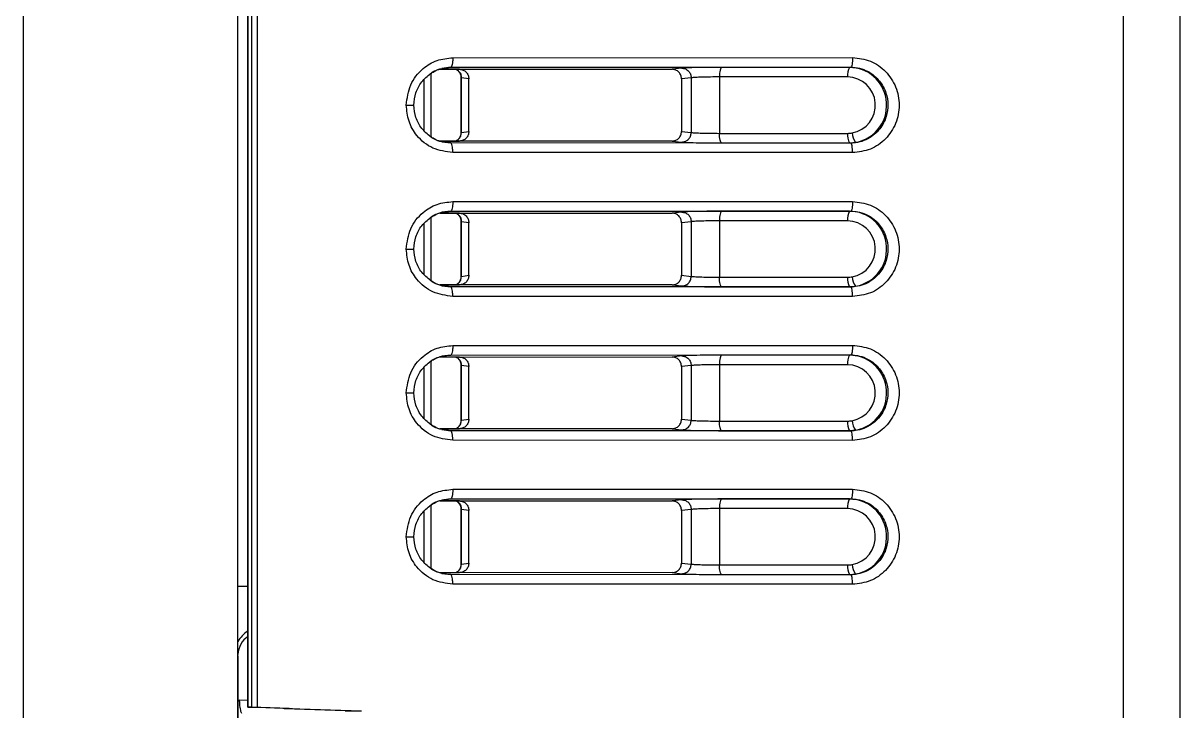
# Model space of a CAD drawing. Header units: millimetres. Extents: x 3916 to 10869, y 6515 to 11511.
# Drawn here: x 8067.86 to 8091.96, y 9547.96 to 9562.3 of the extents above; entities that cross this region are included whole.
import ezdxf

# ---------------------------------------------------------------- set-up
doc = ezdxf.new("R2010")
doc.units = ezdxf.units.MM
doc.header["$LTSCALE"] = 50

msp = doc.modelspace()

# ---------------------------------------------------------------- linework, layer by layer
at = {"color": 7, "linetype": 'Continuous', "lineweight": 25}
for p, q in [((8067.858, 9592.787), (8067.858, 9498.787)), ((8072.334, 9513.137), (8072.334, 9577.862)), ((8072.538, 9577.862), (8072.538, 9548.037)), ((8072.541, 9548.037), (8072.541, 9577.862)), ((8072.625, 9548.037), (8072.625, 9577.862)), ((8072.743, 9548.033), (8072.743, 9577.862)), ((8090.775, 9577.862), (8090.775, 9513.137)), ((8091.958, 9577.862), (8091.958, 9513.137)), ((8076.809, 9561.576), (8085.139, 9561.578)), ((8076.36, 9559.924), (8076.36, 9561.25)), ((8076.949, 9561.334), (8076.538, 9561.335)), ((8076.543, 9561.337), (8081.381, 9561.334)), ((8076.77, 9561.376), (8076.583, 9561.352)), ((8076.77, 9561.376), (8085.1, 9561.378)), ((8076.98, 9561.16), (8076.98, 9560.013)), ((8076.988, 9561.157), (8076.982, 9561.16)), ((8077.145, 9561.134), (8076.988, 9561.157)), ((8076.988, 9560.017), (8076.988, 9561.157)), ((8081.58, 9561.357), (8081.381, 9561.334)), ((8081.776, 9561.157), (8081.575, 9561.134)), ((8081.776, 9561.157), (8081.776, 9560.017)), ((8085.037, 9561.175), (8082.366, 9561.175)), ((8082.366, 9561.175), (8082.366, 9559.999)), ((8085.077, 9561.375), (8082.407, 9561.375)), ((8085.077, 9561.375), (8085.1, 9561.378)), ((8076.206, 9561.112), (8076.206, 9560.061)), ((8077.145, 9560.039), (8077.145, 9561.134)), ((8081.575, 9561.134), (8081.575, 9560.039)), ((8076.983, 9560.014), (8076.988, 9560.017)), ((8076.988, 9560.017), (8077.145, 9560.039)), ((8081.575, 9560.039), (8081.776, 9560.017)), ((8082.366, 9559.999), (8085.037, 9559.999)), ((8076.538, 9559.839), (8076.949, 9559.839)), ((8081.381, 9559.839), (8076.543, 9559.837)), ((8076.583, 9559.822), (8076.77, 9559.798)), ((8076.77, 9559.798), (8076.676, 9559.81)), ((8085.1, 9559.796), (8076.77, 9559.798)), ((8081.381, 9559.839), (8081.58, 9559.817)), ((8082.407, 9559.799), (8085.077, 9559.799)), ((8085.077, 9559.799), (8085.1, 9559.796)), ((8085.139, 9559.596), (8076.809, 9559.598)), ((8076.809, 9558.576), (8085.139, 9558.578)), ((8076.949, 9558.334), (8076.538, 9558.335)), ((8076.543, 9558.337), (8081.381, 9558.334)), ((8076.77, 9558.376), (8076.583, 9558.352)), ((8076.77, 9558.376), (8085.1, 9558.378)), ((8081.58, 9558.357), (8081.381, 9558.334)), ((8085.077, 9558.375), (8082.407, 9558.375)), ((8085.077, 9558.375), (8085.1, 9558.378)), ((8076.206, 9558.112), (8076.206, 9557.061)), ((8076.36, 9556.924), (8076.36, 9558.25)), ((8076.98, 9558.16), (8076.98, 9557.013)), ((8076.988, 9558.157), (8076.982, 9558.16)), ((8077.145, 9558.134), (8076.988, 9558.157)), ((8076.988, 9557.017), (8076.988, 9558.157)), ((8077.145, 9557.039), (8077.145, 9558.134)), ((8081.776, 9558.157), (8081.575, 9558.134)), ((8081.575, 9558.134), (8081.575, 9557.039)), ((8081.776, 9558.157), (8081.776, 9557.017)), ((8085.037, 9558.175), (8082.366, 9558.175)), ((8082.366, 9558.175), (8082.366, 9556.999)), ((8076.538, 9556.839), (8076.949, 9556.839)), ((8081.381, 9556.839), (8076.543, 9556.837)), ((8076.583, 9556.822), (8076.77, 9556.798)), ((8076.983, 9557.014), (8076.988, 9557.017)), ((8076.988, 9557.017), (8077.145, 9557.039)), ((8081.381, 9556.839), (8081.58, 9556.817)), ((8081.575, 9557.039), (8081.776, 9557.017)), ((8082.366, 9556.999), (8085.037, 9556.999)), ((8076.77, 9556.798), (8076.676, 9556.81)), ((8085.1, 9556.796), (8076.77, 9556.798)), ((8085.139, 9556.596), (8076.809, 9556.598)), ((8082.407, 9556.799), (8085.077, 9556.799)), ((8085.077, 9556.799), (8085.1, 9556.796)), ((8076.77, 9555.376), (8076.583, 9555.352)), ((8076.77, 9555.376), (8085.1, 9555.378)), ((8076.809, 9555.576), (8085.139, 9555.578)), ((8085.077, 9555.375), (8082.407, 9555.375)), ((8085.077, 9555.375), (8085.1, 9555.378)), ((8076.36, 9553.924), (8076.36, 9555.25)), ((8076.949, 9555.334), (8076.538, 9555.335)), ((8076.543, 9555.337), (8081.381, 9555.334)), ((8076.98, 9555.16), (8076.98, 9554.013)), ((8076.988, 9555.157), (8076.982, 9555.16)), ((8077.145, 9555.134), (8076.988, 9555.157)), ((8076.988, 9554.017), (8076.988, 9555.157)), ((8077.145, 9554.039), (8077.145, 9555.134)), ((8081.58, 9555.357), (8081.381, 9555.334)), ((8081.776, 9555.157), (8081.575, 9555.134)), ((8081.575, 9555.134), (8081.575, 9554.039)), ((8081.776, 9555.157), (8081.776, 9554.017)), ((8085.037, 9555.175), (8082.366, 9555.175)), ((8082.366, 9555.175), (8082.366, 9553.999)), ((8076.206, 9555.112), (8076.206, 9554.061)), ((8076.983, 9554.014), (8076.988, 9554.017)), ((8076.988, 9554.017), (8077.145, 9554.039)), ((8081.575, 9554.039), (8081.776, 9554.017)), ((8082.366, 9553.999), (8085.037, 9553.999)), ((8076.538, 9553.839), (8076.949, 9553.839)), ((8081.381, 9553.839), (8076.543, 9553.837)), ((8076.583, 9553.822), (8076.77, 9553.798)), ((8076.77, 9553.798), (8076.676, 9553.81)), ((8085.1, 9553.796), (8076.77, 9553.798)), ((8081.381, 9553.839), (8081.58, 9553.817)), ((8082.407, 9553.799), (8085.077, 9553.799)), ((8085.077, 9553.799), (8085.1, 9553.796)), ((8085.139, 9553.596), (8076.809, 9553.598)), ((8076.809, 9552.576), (8085.139, 9552.578)), ((8076.36, 9550.924), (8076.36, 9552.25)), ((8076.949, 9552.334), (8076.538, 9552.335)), ((8076.543, 9552.337), (8081.381, 9552.334)), ((8076.77, 9552.376), (8076.583, 9552.352)), ((8076.77, 9552.376), (8085.1, 9552.378)), ((8081.58, 9552.357), (8081.381, 9552.334)), ((8085.077, 9552.375), (8082.407, 9552.375)), ((8085.077, 9552.375), (8085.1, 9552.378)), ((8076.206, 9552.112), (8076.206, 9551.061)), ((8076.98, 9552.16), (8076.98, 9551.013)), ((8076.988, 9552.157), (8076.982, 9552.16)), ((8077.145, 9552.134), (8076.988, 9552.157)), ((8076.988, 9551.017), (8076.988, 9552.157)), ((8077.145, 9551.039), (8077.145, 9552.134)), ((8081.776, 9552.157), (8081.575, 9552.134)), ((8081.575, 9552.134), (8081.575, 9551.039)), ((8081.776, 9552.157), (8081.776, 9551.017)), ((8085.037, 9552.175), (8082.366, 9552.175)), ((8082.366, 9552.175), (8082.366, 9550.999)), ((8076.988, 9551.017), (8077.145, 9551.039)), ((8081.575, 9551.039), (8081.776, 9551.017)), ((8076.538, 9550.839), (8076.949, 9550.839)), ((8081.381, 9550.839), (8076.543, 9550.837)), ((8076.583, 9550.822), (8076.77, 9550.798)), ((8076.77, 9550.798), (8076.676, 9550.81)), ((8085.1, 9550.796), (8076.77, 9550.798)), ((8076.983, 9551.014), (8076.988, 9551.017)), ((8081.381, 9550.839), (8081.58, 9550.817)), ((8082.366, 9550.999), (8085.037, 9550.999)), ((8082.407, 9550.799), (8085.077, 9550.799)), ((8085.077, 9550.799), (8085.1, 9550.796)), ((8072.538, 9550.55), (8072.334, 9550.55)), ((8085.139, 9550.596), (8076.809, 9550.598)), ((8072.335, 9542.07), (8072.335, 9549.104)), ((8072.538, 9548.176), (8072.368, 9548.182)), ((8072.541, 9548.037), (8072.625, 9548.037)), ((8073.398, 9548.005), (8072.614, 9548.033)), ((8072.743, 9548.033), (8073.626, 9548.002)), ((8073.294, 9548.009), (8073.294, 9548.002)), ((8074.568, 9547.956), (8073.294, 9548.002)), ((8073.471, 9548.002), (8073.294, 9548.002)), ((8073.626, 9548.002), (8074.906, 9547.956)), ((8074.568, 9547.956), (8074.906, 9547.956))]:
    msp.add_line(p, q, dxfattribs=at)
for centre, radius, start, end in [((8085.322, 9561.221), 0.29, 147.929, 189.1716), ((8085.025, 9560.586), 0.589, 280.3401, 88.8727), ((8085.07, 9560.599), 0.776, 8.5968, 89.4953), ((8085.063, 9560.583), 0.786, 280.2937, 9.6618), ((8085.322, 9559.953), 0.29, 170.8284, 212.071), ((8085.037, 9560.562), 0.563, 270.0012, 279.626), ((8085.454, 9560.014), 0.323, 181.2267, 219.1349), ((8085.077, 9560.553), 0.754, 270.0012, 279.626), ((8085.322, 9558.221), 0.29, 147.929, 189.1716), ((8085.07, 9557.599), 0.776, 8.5968, 89.4953), ((8085.025, 9557.586), 0.589, 280.3401, 88.8727), ((8085.063, 9557.583), 0.786, 280.2937, 9.6618), ((8085.322, 9556.953), 0.29, 170.8284, 212.071), ((8085.037, 9557.562), 0.563, 270.0012, 279.626), ((8085.454, 9557.014), 0.323, 181.2267, 219.1349), ((8085.077, 9557.553), 0.754, 270.0012, 279.626), ((8085.322, 9555.221), 0.29, 147.929, 189.1716), ((8085.07, 9554.599), 0.776, 8.5968, 89.4953), ((8085.025, 9554.586), 0.589, 280.3401, 88.8727), ((8085.063, 9554.583), 0.786, 280.2937, 9.6618), ((8085.322, 9553.953), 0.29, 170.8284, 212.071), ((8085.037, 9554.562), 0.563, 270.0012, 279.626), ((8085.454, 9554.014), 0.323, 181.2267, 219.1349), ((8085.077, 9554.553), 0.754, 270.0012, 279.626), ((8085.322, 9552.221), 0.29, 147.929, 189.1716), ((8085.07, 9551.599), 0.776, 8.5968, 89.4953), ((8085.025, 9551.586), 0.589, 280.3401, 88.8727), ((8085.063, 9551.583), 0.786, 280.2937, 9.6618), ((8085.322, 9550.953), 0.29, 170.8284, 212.071), ((8085.037, 9551.562), 0.563, 270.0012, 279.626), ((8085.077, 9551.553), 0.754, 270.0012, 279.626), ((8085.454, 9551.014), 0.323, 181.2267, 219.1349), ((8072.852, 9549.113), 0.594, 121.9071, 150.766), ((8072.836, 9549.106), 0.503, 126.3073, 176.7119)]:
    msp.add_arc(centre, radius, start, end, dxfattribs=at)
for points, knots in [([(8075.84, 9560.587), (8075.859, 9560.732), (8075.895, 9561.022), (8076.155, 9561.347), (8076.474, 9561.541), (8076.697, 9561.564), (8076.809, 9561.576)], [0, 0, 0, 0, 0.279628, 0.559243, 0.779619, 1, 1, 1, 1]), ([(8085.139, 9561.578), (8085.266, 9561.563), (8085.52, 9561.533), (8085.843, 9561.304), (8086.059, 9560.976), (8086.135, 9560.587), (8086.059, 9560.197), (8085.843, 9559.87), (8085.52, 9559.641), (8085.266, 9559.611), (8085.139, 9559.596)], [0, 0, 0, 0, 0.125054, 0.250045, 0.375039, 0.500033, 0.625026, 0.750018, 0.875009, 1, 1, 1, 1]), ([(8076, 9560.587), (8076.008, 9560.674), (8076.026, 9560.848), (8076.151, 9561.083), (8076.282, 9561.191), (8076.347, 9561.245)], [0, 0, 0, 0, 0.336213, 0.671145, 1, 1, 1, 1]), ([(8076.346, 9561.241), (8076.37, 9561.258), (8076.442, 9561.309), (8076.586, 9561.361), (8076.708, 9561.371), (8076.77, 9561.376)], [0, 0, 0, 0, 0.1903626, 0.5837553, 1, 1, 1, 1]), ([(8076.347, 9561.245), (8076.348, 9561.246), (8076.41, 9561.305), (8076.496, 9561.328), (8076.58, 9561.351)], [0, 0, 0, 0, 0.015451, 1, 1, 1, 1]), ([(8076.875, 9561.337), (8076.895, 9561.325), (8076.937, 9561.301), (8076.98, 9561.235), (8076.986, 9561.183), (8076.988, 9561.157)], [0, 0, 0, 0, 0.306497, 0.653248, 1, 1, 1, 1]), ([(8076.876, 9561.335), (8076.881, 9561.332), (8076.895, 9561.325), (8076.919, 9561.305), (8076.944, 9561.277), (8076.964, 9561.242), (8076.978, 9561.202), (8076.979, 9561.174), (8076.98, 9561.16)], [0, 0, 0, 0, 0.102762, 0.272503, 0.445384, 0.62501, 0.810759, 1, 1, 1, 1]), ([(8076.949, 9561.334), (8076.975, 9561.331), (8077.026, 9561.325), (8077.091, 9561.279), (8077.136, 9561.213), (8077.142, 9561.16), (8077.145, 9561.134)], [0, 0, 0, 0, 0.250995, 0.500158, 0.751744, 1, 1, 1, 1]), ([(8081.575, 9561.134), (8081.572, 9561.16), (8081.567, 9561.213), (8081.522, 9561.279), (8081.457, 9561.325), (8081.406, 9561.331), (8081.381, 9561.334)], [0, 0, 0, 0, 0.248257, 0.499844, 0.749006, 1, 1, 1, 1]), ([(8082.407, 9561.375), (8082.305, 9561.374), (8082.102, 9561.374), (8081.841, 9561.369), (8081.659, 9561.363), (8081.607, 9561.359), (8081.58, 9561.357)], [0, 0, 0, 0, 0.280483, 0.559648, 0.779743, 1, 1, 1, 1]), ([(8082.366, 9561.175), (8082.303, 9561.175), (8082.175, 9561.174), (8081.998, 9561.17), (8081.881, 9561.165), (8081.81, 9561.161), (8081.788, 9561.158), (8081.776, 9561.157)], [0, 0, 0, 0, 0.2426561, 0.4992033, 0.7129812, 0.8474384, 1, 1, 1, 1]), ([(8085.1, 9561.378), (8085.163, 9561.373), (8085.284, 9561.365), (8085.452, 9561.299), (8085.592, 9561.206), (8085.734, 9561.06), (8085.845, 9560.855), (8085.888, 9560.596), (8085.851, 9560.333), (8085.74, 9560.121), (8085.597, 9559.972), (8085.455, 9559.877), (8085.286, 9559.81), (8085.163, 9559.801), (8085.1, 9559.796)], [0, 0, 0, 0, 0.077175, 0.150034, 0.218572, 0.282785, 0.397749, 0.495555, 0.596373, 0.71381, 0.779074, 0.84853, 0.922174, 1, 1, 1, 1]), ([(8076.809, 9559.598), (8076.667, 9559.617), (8076.383, 9559.654), (8076.064, 9559.919), (8075.874, 9560.245), (8075.852, 9560.473), (8075.84, 9560.587)], [0, 0, 0, 0, 0.279633, 0.559248, 0.779623, 1, 1, 1, 1]), ([(8075.84, 9560.587), (8075.868, 9560.587), (8075.924, 9560.587), (8075.976, 9560.587), (8075.999, 9560.587), (8075.998, 9560.587), (8075.998, 9560.587)], [0, 0, 0, 0, 0.33718, 0.674398, 0.940134, 1, 1, 1, 1]), ([(8076.347, 9559.929), (8076.282, 9559.983), (8076.151, 9560.091), (8076.026, 9560.326), (8076.008, 9560.5), (8076, 9560.587)], [0, 0, 0, 0, 0.328848, 0.663785, 1, 1, 1, 1]), ([(8076.875, 9559.837), (8076.895, 9559.849), (8076.937, 9559.873), (8076.98, 9559.939), (8076.986, 9559.991), (8076.988, 9560.017)], [0, 0, 0, 0, 0.306497, 0.653248, 1, 1, 1, 1]), ([(8076.98, 9560.014), (8076.977, 9559.987), (8076.973, 9559.949), (8076.949, 9559.904), (8076.919, 9559.867), (8076.894, 9559.85), (8076.877, 9559.839)], [0, 0, 0, 0, 0.342501, 0.510416, 0.676895, 1, 1, 1, 1]), ([(8077.145, 9560.039), (8077.142, 9560.013), (8077.136, 9559.961), (8077.091, 9559.895), (8077.026, 9559.849), (8076.975, 9559.842), (8076.949, 9559.839)], [0, 0, 0, 0, 0.2482573, 0.4998444, 0.749006, 1, 1, 1, 1]), ([(8081.381, 9559.839), (8081.406, 9559.842), (8081.457, 9559.849), (8081.522, 9559.895), (8081.567, 9559.961), (8081.572, 9560.013), (8081.575, 9560.039)], [0, 0, 0, 0, 0.250995, 0.500158, 0.751744, 1, 1, 1, 1]), ([(8081.776, 9560.017), (8081.788, 9560.015), (8081.81, 9560.013), (8081.881, 9560.008), (8081.998, 9560.004), (8082.175, 9560), (8082.303, 9559.999), (8082.366, 9559.999)], [0, 0, 0, 0, 0.1525361, 0.2869848, 0.5007968, 0.7573235, 1, 1, 1, 1]), ([(8076.676, 9559.81), (8076.645, 9559.813), (8076.555, 9559.821), (8076.442, 9559.865), (8076.37, 9559.916), (8076.346, 9559.933)], [0, 0, 0, 0, 0.259769, 0.758559, 1, 1, 1, 1]), ([(8076.58, 9559.823), (8076.496, 9559.846), (8076.41, 9559.869), (8076.348, 9559.928), (8076.347, 9559.929)], [0, 0, 0, 0, 0.984493, 1, 1, 1, 1]), ([(8081.58, 9559.817), (8081.617, 9559.814), (8081.689, 9559.809), (8081.918, 9559.803), (8082.169, 9559.8), (8082.327, 9559.799), (8082.407, 9559.799)], [0, 0, 0, 0, 0.280479, 0.559642, 0.779739, 1, 1, 1, 1]), ([(8075.84, 9557.587), (8075.859, 9557.732), (8075.895, 9558.022), (8076.155, 9558.347), (8076.474, 9558.541), (8076.697, 9558.564), (8076.809, 9558.576)], [0, 0, 0, 0, 0.279628, 0.559243, 0.779619, 1, 1, 1, 1]), ([(8085.139, 9558.578), (8085.266, 9558.563), (8085.52, 9558.533), (8085.843, 9558.304), (8086.059, 9557.976), (8086.135, 9557.587), (8086.059, 9557.197), (8085.843, 9556.87), (8085.52, 9556.641), (8085.266, 9556.611), (8085.139, 9556.596)], [0, 0, 0, 0, 0.125054, 0.250045, 0.375039, 0.500033, 0.625026, 0.750018, 0.875009, 1, 1, 1, 1]), ([(8076.346, 9558.241), (8076.37, 9558.258), (8076.442, 9558.309), (8076.586, 9558.361), (8076.708, 9558.371), (8076.77, 9558.376)], [0, 0, 0, 0, 0.1903626, 0.5837553, 1, 1, 1, 1]), ([(8076.347, 9558.245), (8076.348, 9558.246), (8076.41, 9558.305), (8076.496, 9558.328), (8076.58, 9558.351)], [0, 0, 0, 0, 0.015451, 1, 1, 1, 1]), ([(8076.875, 9558.337), (8076.895, 9558.325), (8076.937, 9558.301), (8076.98, 9558.235), (8076.986, 9558.183), (8076.988, 9558.157)], [0, 0, 0, 0, 0.306497, 0.653248, 1, 1, 1, 1]), ([(8076.876, 9558.335), (8076.881, 9558.332), (8076.895, 9558.325), (8076.919, 9558.305), (8076.944, 9558.277), (8076.964, 9558.242), (8076.978, 9558.202), (8076.979, 9558.174), (8076.98, 9558.16)], [0, 0, 0, 0, 0.102762, 0.272503, 0.445384, 0.62501, 0.810759, 1, 1, 1, 1]), ([(8076.949, 9558.334), (8076.975, 9558.331), (8077.026, 9558.325), (8077.091, 9558.279), (8077.136, 9558.213), (8077.142, 9558.16), (8077.145, 9558.134)], [0, 0, 0, 0, 0.250995, 0.500158, 0.751744, 1, 1, 1, 1]), ([(8081.575, 9558.134), (8081.572, 9558.16), (8081.567, 9558.213), (8081.522, 9558.279), (8081.457, 9558.325), (8081.406, 9558.331), (8081.381, 9558.334)], [0, 0, 0, 0, 0.248257, 0.499844, 0.749006, 1, 1, 1, 1]), ([(8082.407, 9558.375), (8082.305, 9558.374), (8082.102, 9558.374), (8081.841, 9558.369), (8081.659, 9558.363), (8081.607, 9558.359), (8081.58, 9558.357)], [0, 0, 0, 0, 0.280483, 0.559648, 0.779743, 1, 1, 1, 1]), ([(8085.1, 9558.378), (8085.163, 9558.373), (8085.284, 9558.365), (8085.452, 9558.299), (8085.592, 9558.206), (8085.734, 9558.06), (8085.845, 9557.855), (8085.888, 9557.596), (8085.851, 9557.333), (8085.74, 9557.121), (8085.597, 9556.972), (8085.455, 9556.877), (8085.286, 9556.81), (8085.163, 9556.801), (8085.1, 9556.796)], [0, 0, 0, 0, 0.077175, 0.150034, 0.218572, 0.282785, 0.397749, 0.495555, 0.596373, 0.71381, 0.779074, 0.84853, 0.922174, 1, 1, 1, 1]), ([(8076, 9557.587), (8076.008, 9557.674), (8076.026, 9557.848), (8076.151, 9558.083), (8076.282, 9558.191), (8076.347, 9558.245)], [0, 0, 0, 0, 0.336213, 0.671145, 1, 1, 1, 1]), ([(8082.366, 9558.175), (8082.303, 9558.175), (8082.175, 9558.174), (8081.998, 9558.17), (8081.882, 9558.165), (8081.81, 9558.161), (8081.788, 9558.158), (8081.776, 9558.157)], [0, 0, 0, 0, 0.242913, 0.499187, 0.712206, 0.846859, 1, 1, 1, 1]), ([(8076.809, 9556.598), (8076.667, 9556.617), (8076.383, 9556.654), (8076.064, 9556.919), (8075.874, 9557.245), (8075.852, 9557.473), (8075.84, 9557.587)], [0, 0, 0, 0, 0.279633, 0.559248, 0.779623, 1, 1, 1, 1]), ([(8075.84, 9557.587), (8075.868, 9557.587), (8075.924, 9557.587), (8075.976, 9557.587), (8075.999, 9557.587), (8075.998, 9557.587), (8075.998, 9557.587)], [0, 0, 0, 0, 0.33718, 0.674398, 0.940134, 1, 1, 1, 1]), ([(8076.347, 9556.929), (8076.282, 9556.983), (8076.151, 9557.091), (8076.026, 9557.326), (8076.008, 9557.5), (8076, 9557.587)], [0, 0, 0, 0, 0.328848, 0.663785, 1, 1, 1, 1]), ([(8076.676, 9556.81), (8076.645, 9556.813), (8076.555, 9556.821), (8076.442, 9556.865), (8076.37, 9556.916), (8076.346, 9556.933)], [0, 0, 0, 0, 0.259769, 0.758559, 1, 1, 1, 1]), ([(8076.58, 9556.823), (8076.496, 9556.846), (8076.41, 9556.869), (8076.348, 9556.928), (8076.347, 9556.929)], [0, 0, 0, 0, 0.984493, 1, 1, 1, 1]), ([(8076.875, 9556.837), (8076.895, 9556.849), (8076.937, 9556.873), (8076.98, 9556.939), (8076.986, 9556.991), (8076.988, 9557.017)], [0, 0, 0, 0, 0.306497, 0.653248, 1, 1, 1, 1]), ([(8076.98, 9557.014), (8076.977, 9556.987), (8076.973, 9556.949), (8076.949, 9556.904), (8076.919, 9556.867), (8076.894, 9556.85), (8076.877, 9556.839)], [0, 0, 0, 0, 0.342501, 0.510416, 0.676895, 1, 1, 1, 1]), ([(8077.145, 9557.039), (8077.142, 9557.013), (8077.136, 9556.961), (8077.091, 9556.895), (8077.026, 9556.849), (8076.975, 9556.842), (8076.949, 9556.839)], [0, 0, 0, 0, 0.248257, 0.499844, 0.749006, 1, 1, 1, 1]), ([(8081.381, 9556.839), (8081.406, 9556.842), (8081.457, 9556.849), (8081.522, 9556.895), (8081.567, 9556.961), (8081.572, 9557.013), (8081.575, 9557.039)], [0, 0, 0, 0, 0.250995, 0.500158, 0.751744, 1, 1, 1, 1]), ([(8081.58, 9556.817), (8081.617, 9556.814), (8081.689, 9556.809), (8081.918, 9556.803), (8082.169, 9556.8), (8082.327, 9556.799), (8082.407, 9556.799)], [0, 0, 0, 0, 0.280479, 0.559642, 0.779739, 1, 1, 1, 1]), ([(8081.776, 9557.017), (8081.788, 9557.015), (8081.81, 9557.013), (8081.882, 9557.008), (8081.998, 9557.004), (8082.175, 9557), (8082.303, 9556.999), (8082.366, 9556.999)], [0, 0, 0, 0, 0.1531174, 0.2877628, 0.5008178, 0.7570676, 1, 1, 1, 1]), ([(8075.84, 9554.587), (8075.859, 9554.732), (8075.895, 9555.022), (8076.155, 9555.347), (8076.474, 9555.541), (8076.697, 9555.564), (8076.809, 9555.576)], [0, 0, 0, 0, 0.279628, 0.559243, 0.779619, 1, 1, 1, 1]), ([(8076.346, 9555.241), (8076.37, 9555.258), (8076.442, 9555.309), (8076.586, 9555.361), (8076.708, 9555.371), (8076.77, 9555.376)], [0, 0, 0, 0, 0.190363, 0.583755, 1, 1, 1, 1]), ([(8082.407, 9555.375), (8082.305, 9555.374), (8082.102, 9555.374), (8081.841, 9555.369), (8081.659, 9555.363), (8081.607, 9555.359), (8081.58, 9555.357)], [0, 0, 0, 0, 0.280483, 0.559648, 0.779743, 1, 1, 1, 1]), ([(8085.1, 9555.378), (8085.163, 9555.373), (8085.284, 9555.365), (8085.452, 9555.299), (8085.592, 9555.206), (8085.734, 9555.06), (8085.845, 9554.855), (8085.888, 9554.596), (8085.851, 9554.333), (8085.74, 9554.121), (8085.597, 9553.972), (8085.455, 9553.877), (8085.286, 9553.81), (8085.163, 9553.801), (8085.1, 9553.796)], [0, 0, 0, 0, 0.077175, 0.150034, 0.218572, 0.282785, 0.397749, 0.495555, 0.596373, 0.71381, 0.779074, 0.84853, 0.922174, 1, 1, 1, 1]), ([(8085.139, 9555.578), (8085.266, 9555.563), (8085.52, 9555.533), (8085.843, 9555.304), (8086.059, 9554.976), (8086.135, 9554.587), (8086.059, 9554.197), (8085.843, 9553.87), (8085.52, 9553.641), (8085.266, 9553.611), (8085.139, 9553.596)], [0, 0, 0, 0, 0.125054, 0.250045, 0.375039, 0.500033, 0.625026, 0.750018, 0.875009, 1, 1, 1, 1]), ([(8076, 9554.587), (8076.008, 9554.674), (8076.026, 9554.848), (8076.151, 9555.083), (8076.282, 9555.191), (8076.347, 9555.245)], [0, 0, 0, 0, 0.336213, 0.671145, 1, 1, 1, 1]), ([(8076.347, 9555.245), (8076.348, 9555.246), (8076.41, 9555.305), (8076.496, 9555.328), (8076.58, 9555.351)], [0, 0, 0, 0, 0.015451, 1, 1, 1, 1]), ([(8076.875, 9555.337), (8076.895, 9555.325), (8076.937, 9555.301), (8076.98, 9555.235), (8076.986, 9555.183), (8076.988, 9555.157)], [0, 0, 0, 0, 0.306497, 0.653248, 1, 1, 1, 1]), ([(8076.876, 9555.335), (8076.881, 9555.332), (8076.895, 9555.325), (8076.919, 9555.305), (8076.944, 9555.277), (8076.964, 9555.242), (8076.978, 9555.202), (8076.979, 9555.174), (8076.98, 9555.16)], [0, 0, 0, 0, 0.102762, 0.272503, 0.445384, 0.62501, 0.810759, 1, 1, 1, 1]), ([(8076.949, 9555.334), (8076.975, 9555.331), (8077.026, 9555.325), (8077.091, 9555.279), (8077.136, 9555.213), (8077.142, 9555.16), (8077.145, 9555.134)], [0, 0, 0, 0, 0.250995, 0.500158, 0.751744, 1, 1, 1, 1]), ([(8081.575, 9555.134), (8081.572, 9555.16), (8081.567, 9555.213), (8081.522, 9555.279), (8081.457, 9555.325), (8081.406, 9555.331), (8081.381, 9555.334)], [0, 0, 0, 0, 0.248257, 0.499844, 0.749006, 1, 1, 1, 1]), ([(8082.366, 9555.175), (8082.303, 9555.175), (8082.175, 9555.174), (8081.998, 9555.17), (8081.881, 9555.165), (8081.81, 9555.161), (8081.788, 9555.158), (8081.776, 9555.157)], [0, 0, 0, 0, 0.242656, 0.499203, 0.712981, 0.847438, 1, 1, 1, 1]), ([(8076.809, 9553.598), (8076.667, 9553.617), (8076.383, 9553.654), (8076.064, 9553.919), (8075.874, 9554.245), (8075.852, 9554.473), (8075.84, 9554.587)], [0, 0, 0, 0, 0.279632, 0.559248, 0.779623, 1, 1, 1, 1]), ([(8075.84, 9554.587), (8075.868, 9554.587), (8075.924, 9554.587), (8075.976, 9554.587), (8075.999, 9554.587), (8075.998, 9554.587), (8075.998, 9554.587)], [0, 0, 0, 0, 0.33718, 0.674398, 0.940134, 1, 1, 1, 1]), ([(8076.347, 9553.929), (8076.282, 9553.983), (8076.151, 9554.091), (8076.026, 9554.326), (8076.008, 9554.5), (8076, 9554.587)], [0, 0, 0, 0, 0.328857, 0.66379, 1, 1, 1, 1]), ([(8076.676, 9553.81), (8076.645, 9553.813), (8076.555, 9553.821), (8076.442, 9553.865), (8076.37, 9553.916), (8076.346, 9553.933)], [0, 0, 0, 0, 0.259772, 0.758569, 1, 1, 1, 1]), ([(8076.58, 9553.823), (8076.496, 9553.846), (8076.41, 9553.869), (8076.348, 9553.928), (8076.347, 9553.929)], [0, 0, 0, 0, 0.984525, 1, 1, 1, 1]), ([(8076.875, 9553.837), (8076.895, 9553.849), (8076.937, 9553.873), (8076.98, 9553.939), (8076.986, 9553.991), (8076.988, 9554.017)], [0, 0, 0, 0, 0.306497, 0.653248, 1, 1, 1, 1]), ([(8076.98, 9554.014), (8076.977, 9553.987), (8076.973, 9553.949), (8076.949, 9553.904), (8076.919, 9553.867), (8076.894, 9553.85), (8076.877, 9553.839)], [0, 0, 0, 0, 0.3425014, 0.5104161, 0.6768955, 1, 1, 1, 1]), ([(8077.145, 9554.039), (8077.142, 9554.013), (8077.136, 9553.961), (8077.091, 9553.895), (8077.026, 9553.849), (8076.975, 9553.842), (8076.949, 9553.839)], [0, 0, 0, 0, 0.248257, 0.499844, 0.749006, 1, 1, 1, 1]), ([(8081.381, 9553.839), (8081.406, 9553.842), (8081.457, 9553.849), (8081.522, 9553.895), (8081.567, 9553.961), (8081.572, 9554.013), (8081.575, 9554.039)], [0, 0, 0, 0, 0.250995, 0.500158, 0.751744, 1, 1, 1, 1]), ([(8081.776, 9554.017), (8081.788, 9554.015), (8081.81, 9554.013), (8081.881, 9554.008), (8081.998, 9554.004), (8082.175, 9554), (8082.303, 9553.999), (8082.366, 9553.999)], [0, 0, 0, 0, 0.152536, 0.286985, 0.500797, 0.757323, 1, 1, 1, 1]), ([(8081.58, 9553.817), (8081.617, 9553.814), (8081.689, 9553.809), (8081.918, 9553.803), (8082.169, 9553.8), (8082.327, 9553.799), (8082.407, 9553.799)], [0, 0, 0, 0, 0.280479, 0.559642, 0.779739, 1, 1, 1, 1]), ([(8075.84, 9551.587), (8075.859, 9551.732), (8075.895, 9552.022), (8076.155, 9552.347), (8076.474, 9552.541), (8076.697, 9552.564), (8076.809, 9552.576)], [0, 0, 0, 0, 0.279628, 0.559243, 0.779619, 1, 1, 1, 1]), ([(8085.139, 9552.578), (8085.266, 9552.563), (8085.52, 9552.533), (8085.843, 9552.304), (8086.059, 9551.976), (8086.135, 9551.587), (8086.059, 9551.197), (8085.843, 9550.87), (8085.52, 9550.641), (8085.266, 9550.611), (8085.139, 9550.596)], [0, 0, 0, 0, 0.125054, 0.250045, 0.375039, 0.500033, 0.625026, 0.750018, 0.875009, 1, 1, 1, 1]), ([(8076, 9551.587), (8076.008, 9551.674), (8076.026, 9551.848), (8076.151, 9552.083), (8076.282, 9552.191), (8076.347, 9552.245)], [0, 0, 0, 0, 0.336213, 0.671145, 1, 1, 1, 1]), ([(8076.346, 9552.241), (8076.37, 9552.258), (8076.442, 9552.309), (8076.586, 9552.361), (8076.708, 9552.371), (8076.77, 9552.376)], [0, 0, 0, 0, 0.190363, 0.583755, 1, 1, 1, 1]), ([(8076.347, 9552.245), (8076.348, 9552.246), (8076.41, 9552.305), (8076.496, 9552.328), (8076.58, 9552.351)], [0, 0, 0, 0, 0.015451, 1, 1, 1, 1]), ([(8076.875, 9552.337), (8076.895, 9552.325), (8076.937, 9552.301), (8076.98, 9552.235), (8076.986, 9552.183), (8076.988, 9552.157)], [0, 0, 0, 0, 0.306497, 0.653248, 1, 1, 1, 1]), ([(8076.876, 9552.335), (8076.881, 9552.332), (8076.895, 9552.325), (8076.919, 9552.305), (8076.944, 9552.277), (8076.964, 9552.242), (8076.978, 9552.202), (8076.979, 9552.174), (8076.98, 9552.16)], [0, 0, 0, 0, 0.102762, 0.272503, 0.445384, 0.62501, 0.810759, 1, 1, 1, 1]), ([(8076.949, 9552.334), (8076.975, 9552.331), (8077.026, 9552.325), (8077.091, 9552.279), (8077.136, 9552.213), (8077.142, 9552.16), (8077.145, 9552.134)], [0, 0, 0, 0, 0.250995, 0.500158, 0.751744, 1, 1, 1, 1]), ([(8081.575, 9552.134), (8081.572, 9552.16), (8081.567, 9552.213), (8081.522, 9552.279), (8081.457, 9552.325), (8081.406, 9552.331), (8081.381, 9552.334)], [0, 0, 0, 0, 0.248257, 0.499844, 0.749006, 1, 1, 1, 1]), ([(8082.407, 9552.375), (8082.305, 9552.374), (8082.102, 9552.374), (8081.841, 9552.369), (8081.659, 9552.363), (8081.607, 9552.359), (8081.58, 9552.357)], [0, 0, 0, 0, 0.280483, 0.559648, 0.779743, 1, 1, 1, 1]), ([(8085.1, 9552.378), (8085.163, 9552.373), (8085.284, 9552.365), (8085.452, 9552.299), (8085.592, 9552.206), (8085.734, 9552.06), (8085.845, 9551.855), (8085.888, 9551.596), (8085.851, 9551.333), (8085.74, 9551.121), (8085.597, 9550.972), (8085.455, 9550.877), (8085.286, 9550.81), (8085.163, 9550.801), (8085.1, 9550.796)], [0, 0, 0, 0, 0.077175, 0.150034, 0.218572, 0.282785, 0.397749, 0.495555, 0.596373, 0.71381, 0.779074, 0.84853, 0.922174, 1, 1, 1, 1]), ([(8082.366, 9552.175), (8082.303, 9552.175), (8082.175, 9552.174), (8081.998, 9552.17), (8081.881, 9552.165), (8081.81, 9552.161), (8081.788, 9552.158), (8081.776, 9552.157)], [0, 0, 0, 0, 0.242656, 0.499203, 0.712981, 0.847438, 1, 1, 1, 1]), ([(8076.809, 9550.598), (8076.667, 9550.617), (8076.383, 9550.654), (8076.064, 9550.919), (8075.874, 9551.245), (8075.852, 9551.473), (8075.84, 9551.587)], [0, 0, 0, 0, 0.279632, 0.559248, 0.779623, 1, 1, 1, 1]), ([(8075.84, 9551.587), (8075.868, 9551.587), (8075.924, 9551.587), (8075.976, 9551.587), (8075.999, 9551.587), (8075.998, 9551.587), (8075.998, 9551.587)], [0, 0, 0, 0, 0.33718, 0.674398, 0.940134, 1, 1, 1, 1]), ([(8076.347, 9550.929), (8076.282, 9550.983), (8076.151, 9551.091), (8076.026, 9551.326), (8076.008, 9551.5), (8076, 9551.587)], [0, 0, 0, 0, 0.3288574, 0.6637902, 1, 1, 1, 1]), ([(8077.145, 9551.039), (8077.142, 9551.013), (8077.136, 9550.961), (8077.091, 9550.895), (8077.026, 9550.849), (8076.975, 9550.842), (8076.949, 9550.839)], [0, 0, 0, 0, 0.2482573, 0.4998444, 0.749006, 1, 1, 1, 1]), ([(8081.381, 9550.839), (8081.406, 9550.842), (8081.457, 9550.849), (8081.522, 9550.895), (8081.567, 9550.961), (8081.572, 9551.013), (8081.575, 9551.039)], [0, 0, 0, 0, 0.2509953, 0.500158, 0.7517438, 1, 1, 1, 1]), ([(8076.676, 9550.81), (8076.645, 9550.813), (8076.555, 9550.821), (8076.442, 9550.865), (8076.37, 9550.916), (8076.346, 9550.933)], [0, 0, 0, 0, 0.2597724, 0.758569, 1, 1, 1, 1]), ([(8076.58, 9550.823), (8076.496, 9550.846), (8076.41, 9550.869), (8076.348, 9550.928), (8076.347, 9550.929)], [0, 0, 0, 0, 0.984525, 1, 1, 1, 1]), ([(8076.98, 9551.014), (8076.977, 9550.987), (8076.973, 9550.949), (8076.949, 9550.904), (8076.919, 9550.867), (8076.894, 9550.85), (8076.877, 9550.839)], [0, 0, 0, 0, 0.342501, 0.510416, 0.676895, 1, 1, 1, 1]), ([(8076.879, 9550.839), (8076.897, 9550.85), (8076.938, 9550.874), (8076.98, 9550.939), (8076.986, 9550.991), (8076.988, 9551.017)], [0, 0, 0, 0, 0.294762, 0.647381, 1, 1, 1, 1]), ([(8081.58, 9550.817), (8081.617, 9550.814), (8081.689, 9550.809), (8081.918, 9550.803), (8082.169, 9550.8), (8082.327, 9550.799), (8082.407, 9550.799)], [0, 0, 0, 0, 0.280479, 0.559642, 0.779739, 1, 1, 1, 1]), ([(8081.776, 9551.017), (8081.788, 9551.015), (8081.81, 9551.013), (8081.881, 9551.008), (8081.998, 9551.004), (8082.175, 9551), (8082.303, 9550.999), (8082.366, 9550.999)], [0, 0, 0, 0, 0.152536, 0.286985, 0.500797, 0.757323, 1, 1, 1, 1]), ([(8072.334, 9548.179), (8072.337, 9548.18), (8072.348, 9548.182), (8072.359, 9548.182), (8072.368, 9548.182)], [0, 0, 0, 0, 0.241439, 1, 1, 1, 1]), ([(8072.414, 9547.904), (8072.411, 9547.911), (8072.402, 9547.927), (8072.39, 9547.971), (8072.379, 9548.029), (8072.371, 9548.102), (8072.369, 9548.153), (8072.368, 9548.182)], [0, 0, 0, 0, 0.147659, 0.340511, 0.568839, 0.755042, 1, 1, 1, 1]), ([(8072.614, 9548.033), (8072.607, 9548.034), (8072.592, 9548.034), (8072.574, 9548.035), (8072.559, 9548.036), (8072.545, 9548.036), (8072.537, 9548.037), (8072.539, 9548.037), (8072.541, 9548.037)], [0, 0, 0, 0, 0.1533411, 0.298647, 0.4359134, 0.5651366, 0.7984988, 1, 1, 1, 1]), ([(8072.625, 9548.037), (8072.628, 9548.037), (8072.635, 9548.037), (8072.655, 9548.036), (8072.677, 9548.035), (8072.697, 9548.035), (8072.72, 9548.034), (8072.735, 9548.034), (8072.743, 9548.033)], [0, 0, 0, 0, 0.199312, 0.431928, 0.561339, 0.699157, 0.845379, 1, 1, 1, 1]), ([(8073.398, 9548.005), (8073.41, 9548.005), (8073.434, 9548.004), (8073.46, 9548.003), (8073.476, 9548.002), (8073.473, 9548.002), (8073.471, 9548.002)], [0, 0, 0, 0, 0.248854, 0.500073, 0.74905, 1, 1, 1, 1])]:
    msp.add_open_spline(points, degree=3, knots=knots, dxfattribs=at)
for points in [[(8076.809, 9561.576), (8076.809, 9561.55), (8076.807, 9561.498), (8076.798, 9561.433), (8076.786, 9561.386), (8076.775, 9561.379), (8076.77, 9561.376)], [(8085.139, 9561.578), (8085.138, 9561.552), (8085.137, 9561.5), (8085.128, 9561.435), (8085.115, 9561.388), (8085.105, 9561.381), (8085.1, 9561.378)], [(8081.58, 9561.357), (8081.606, 9561.354), (8081.657, 9561.348), (8081.721, 9561.302), (8081.767, 9561.236), (8081.773, 9561.183), (8081.776, 9561.157)], [(8082.407, 9561.375), (8082.401, 9561.371), (8082.391, 9561.364), (8082.377, 9561.318), (8082.368, 9561.252), (8082.367, 9561.201), (8082.366, 9561.175)], [(8081.58, 9559.817), (8081.606, 9559.82), (8081.657, 9559.826), (8081.721, 9559.872), (8081.767, 9559.938), (8081.773, 9559.991), (8081.776, 9560.017)], [(8082.407, 9559.799), (8082.401, 9559.803), (8082.391, 9559.81), (8082.377, 9559.856), (8082.368, 9559.922), (8082.367, 9559.973), (8082.366, 9559.999)], [(8076.809, 9559.598), (8076.809, 9559.624), (8076.807, 9559.676), (8076.798, 9559.741), (8076.786, 9559.787), (8076.775, 9559.795), (8076.77, 9559.798)], [(8085.139, 9559.596), (8085.138, 9559.622), (8085.137, 9559.674), (8085.128, 9559.739), (8085.115, 9559.785), (8085.105, 9559.793), (8085.1, 9559.796)], [(8076.809, 9558.576), (8076.809, 9558.55), (8076.807, 9558.498), (8076.798, 9558.433), (8076.786, 9558.386), (8076.775, 9558.379), (8076.77, 9558.376)], [(8085.139, 9558.578), (8085.138, 9558.552), (8085.137, 9558.5), (8085.128, 9558.435), (8085.115, 9558.388), (8085.105, 9558.381), (8085.1, 9558.378)], [(8081.58, 9558.357), (8081.606, 9558.354), (8081.657, 9558.348), (8081.721, 9558.302), (8081.767, 9558.236), (8081.773, 9558.183), (8081.776, 9558.157)], [(8082.407, 9558.375), (8082.401, 9558.371), (8082.391, 9558.364), (8082.377, 9558.318), (8082.368, 9558.252), (8082.367, 9558.201), (8082.366, 9558.175)], [(8081.58, 9556.817), (8081.606, 9556.82), (8081.657, 9556.826), (8081.721, 9556.872), (8081.767, 9556.938), (8081.773, 9556.991), (8081.776, 9557.017)], [(8082.407, 9556.799), (8082.401, 9556.803), (8082.391, 9556.81), (8082.377, 9556.856), (8082.368, 9556.922), (8082.367, 9556.973), (8082.366, 9556.999)], [(8076.809, 9556.598), (8076.809, 9556.624), (8076.807, 9556.676), (8076.798, 9556.741), (8076.786, 9556.787), (8076.775, 9556.795), (8076.77, 9556.798)], [(8085.139, 9556.596), (8085.138, 9556.622), (8085.137, 9556.674), (8085.128, 9556.739), (8085.115, 9556.785), (8085.105, 9556.793), (8085.1, 9556.796)], [(8076.809, 9555.576), (8076.809, 9555.55), (8076.807, 9555.498), (8076.798, 9555.433), (8076.786, 9555.386), (8076.775, 9555.379), (8076.77, 9555.376)], [(8082.407, 9555.375), (8082.401, 9555.371), (8082.391, 9555.364), (8082.377, 9555.318), (8082.368, 9555.252), (8082.367, 9555.201), (8082.366, 9555.175)], [(8085.139, 9555.578), (8085.138, 9555.552), (8085.137, 9555.5), (8085.128, 9555.435), (8085.115, 9555.388), (8085.105, 9555.381), (8085.1, 9555.378)], [(8081.58, 9555.357), (8081.606, 9555.354), (8081.657, 9555.348), (8081.721, 9555.302), (8081.767, 9555.236), (8081.773, 9555.183), (8081.776, 9555.157)], [(8081.58, 9553.817), (8081.606, 9553.82), (8081.657, 9553.826), (8081.721, 9553.872), (8081.767, 9553.938), (8081.773, 9553.991), (8081.776, 9554.017)], [(8082.407, 9553.799), (8082.401, 9553.803), (8082.391, 9553.81), (8082.377, 9553.856), (8082.368, 9553.922), (8082.367, 9553.973), (8082.366, 9553.999)], [(8076.809, 9553.598), (8076.809, 9553.624), (8076.807, 9553.676), (8076.798, 9553.741), (8076.786, 9553.787), (8076.775, 9553.795), (8076.77, 9553.798)], [(8085.139, 9553.596), (8085.138, 9553.622), (8085.137, 9553.674), (8085.128, 9553.739), (8085.115, 9553.785), (8085.105, 9553.793), (8085.1, 9553.796)], [(8076.809, 9552.576), (8076.809, 9552.55), (8076.807, 9552.498), (8076.798, 9552.433), (8076.786, 9552.386), (8076.775, 9552.379), (8076.77, 9552.376)], [(8085.139, 9552.578), (8085.138, 9552.552), (8085.137, 9552.5), (8085.128, 9552.435), (8085.115, 9552.388), (8085.105, 9552.381), (8085.1, 9552.378)], [(8081.58, 9552.357), (8081.606, 9552.354), (8081.657, 9552.348), (8081.721, 9552.302), (8081.767, 9552.236), (8081.773, 9552.183), (8081.776, 9552.157)], [(8082.407, 9552.375), (8082.401, 9552.371), (8082.391, 9552.364), (8082.377, 9552.318), (8082.368, 9552.252), (8082.367, 9552.201), (8082.366, 9552.175)], [(8076.809, 9550.598), (8076.809, 9550.624), (8076.807, 9550.676), (8076.798, 9550.741), (8076.786, 9550.787), (8076.775, 9550.795), (8076.77, 9550.798)], [(8081.58, 9550.817), (8081.606, 9550.82), (8081.657, 9550.826), (8081.721, 9550.872), (8081.767, 9550.938), (8081.773, 9550.991), (8081.776, 9551.017)], [(8082.407, 9550.799), (8082.401, 9550.803), (8082.391, 9550.81), (8082.377, 9550.856), (8082.368, 9550.922), (8082.367, 9550.973), (8082.366, 9550.999)], [(8085.139, 9550.596), (8085.138, 9550.622), (8085.137, 9550.674), (8085.128, 9550.739), (8085.115, 9550.785), (8085.105, 9550.793), (8085.1, 9550.796)]]:
    msp.add_open_spline(points, degree=3, dxfattribs=at)

doc.saveas('drawing.dxf')
